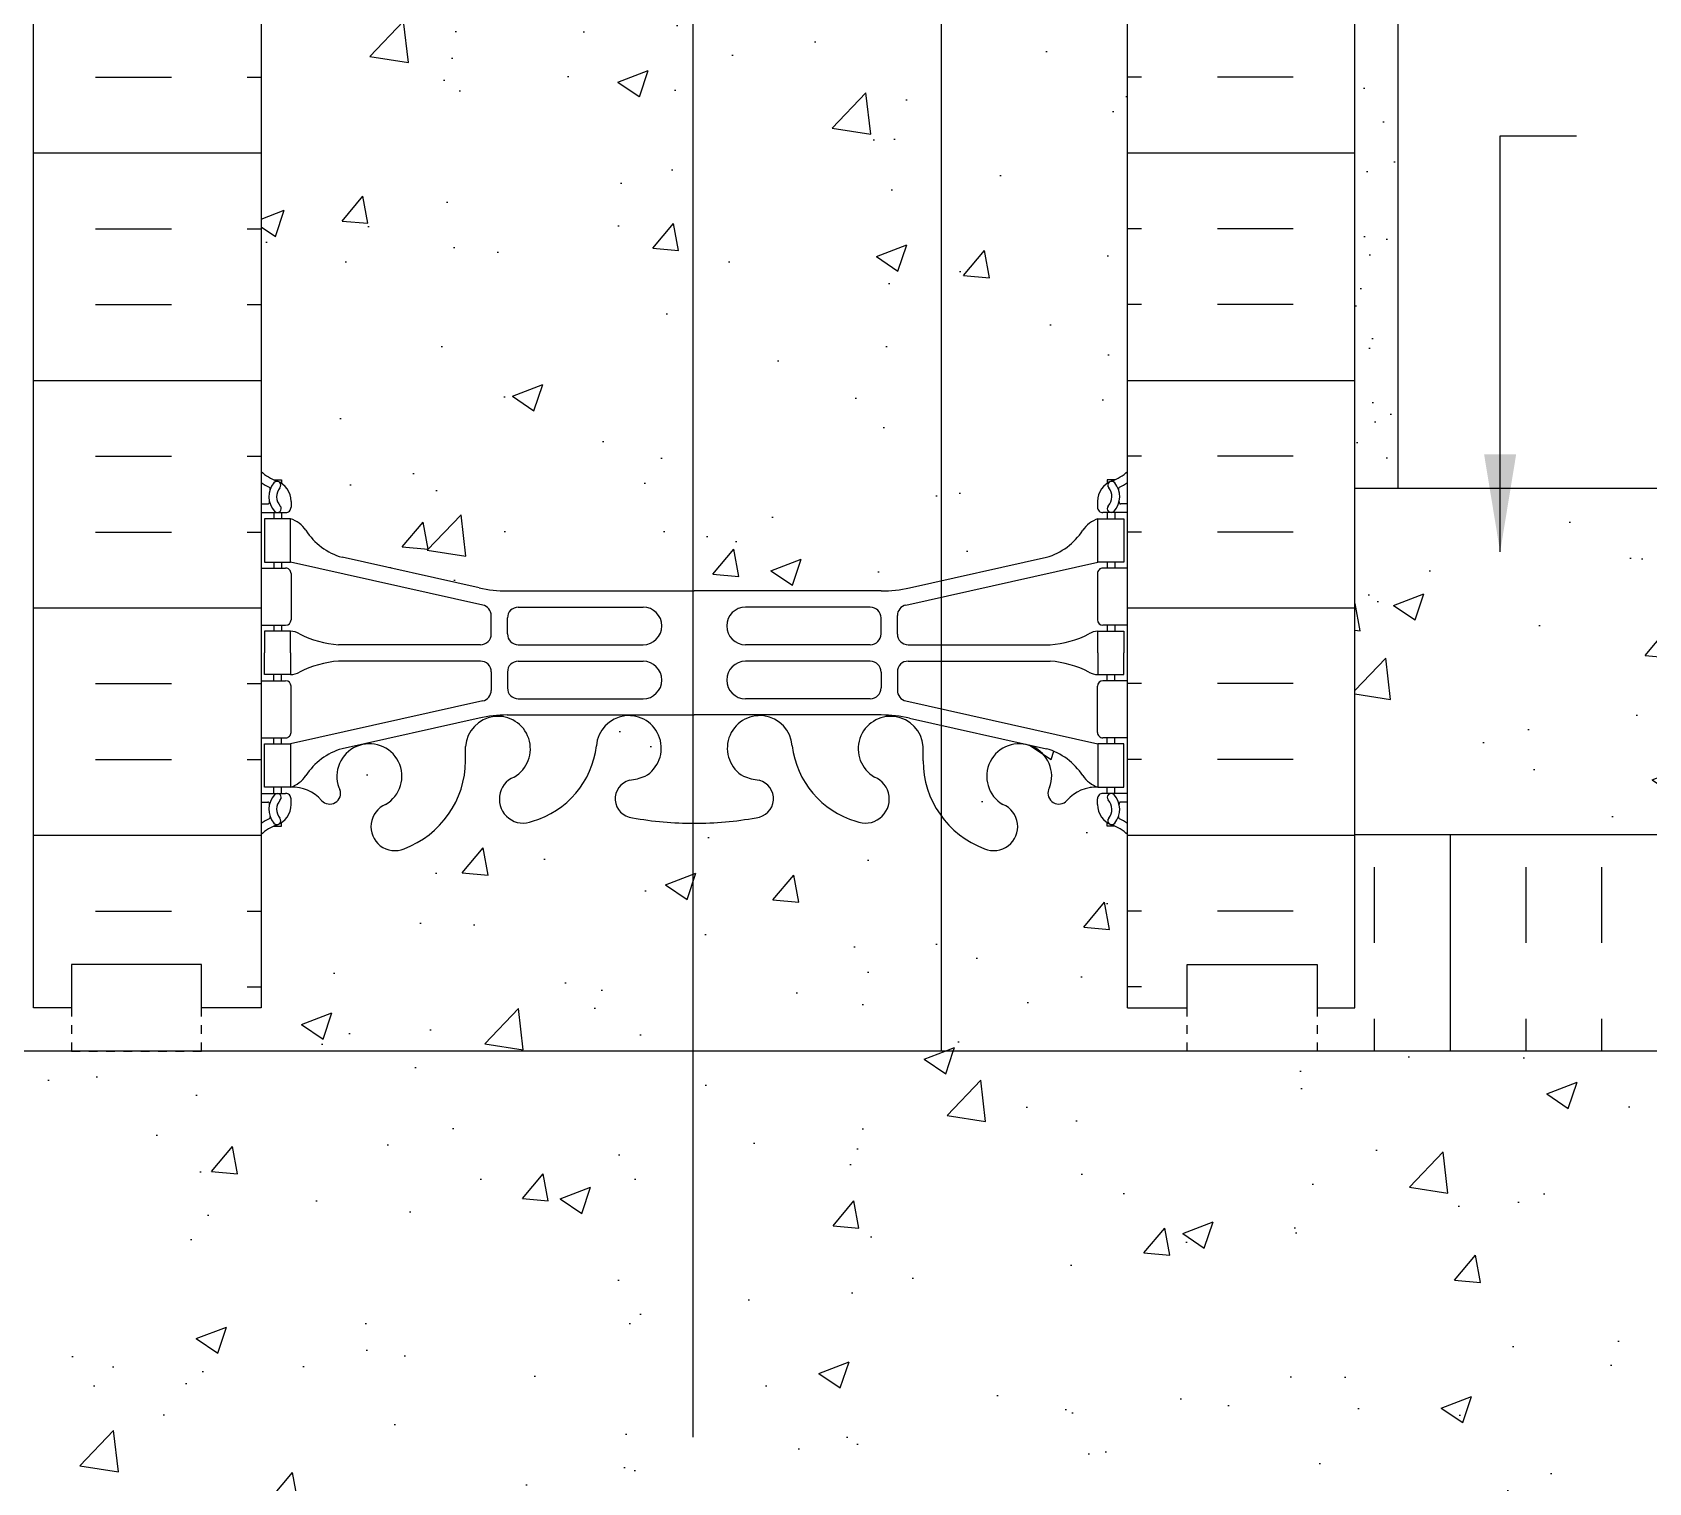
# Model space of a CAD drawing. Header units: inches. Extents: x -37.8 to 19, y 208.1 to 260.6.
# Drawn here: x -16.39 to 2.27, y 227.08 to 243.82 of the extents above; entities that cross this region are included whole.
import ezdxf

# ---------------------------------------------------------------- set-up
doc = ezdxf.new("R2010")
doc.units = ezdxf.units.IN
doc.header["$LTSCALE"] = 0.5
doc.header["$MEASUREMENT"] = 0
doc.linetypes.add('DASHED2', pattern=[0.375, 0.25, -0.125])
for name, color, linetype in [('HATCH', 12, 'Continuous'), ('line25', 2, 'Continuous'), ('LINE3', 3, 'Continuous'), ('LINE50', 5, 'Continuous'), ('LINE9', 9, 'Continuous'), ('TEXT', 4, 'Continuous'), ('Web_Edge', 9, 'Continuous')]:
    doc.layers.add(name, color=color, linetype=linetype)
doc.styles.add('DIM', font='romans.shx', dxfattribs={"width": 0.7})
doc.dimstyles.new('ext', dxfattribs={"dimscale": 12, "dimtxt": 0.09375, "dimasz": 0.09375, "dimexe": 0.09375, "dimexo": 0.0625, "dimgap": 0.0625, "dimtad": 0, "dimjust": 1, "dimdec": 1, "dimzin": 3, "dimdsep": 46, "dimlunit": 4, "dimtxsty": 'DIM', "dimcen": 0.09, "dimdle": 0.09375, "dimclrt": 4, "dimadec": 0, "dimazin": 0, "dimtfac": 1, "dimtdec": 1, "dimtmove": 2, "dimatfit": 3, "dimfxl": 1, "dimfrac": 2, "dimtolj": 1, "dimtzin": 0, "dimarcsym": 0})
pattern_1 = [(50, (0, 0), (3.586300913003767, -0.3137606749129755), [0.375, -4.125]), (355, (0, 0), (-0.693756668065, 3.760960668500059), [0.3, -3.3]), (100.4514, (0.2988584, -0.0261467), (2.892546908570108, 3.447197710304768), [0.31870095, -3.50571056]), (46.18420000000001, (0, 1), (5.336205243128222, -0.8275950716450904), [0.5625, -6.1875]), (96.6356, (0.444683725, 0.931033465), (4.673313527743517, 4.870589354502209), [0.47805144, -5.258565]), (351.1842, (0, 1), (4.673309725668136, 4.870593004626623), [0.45, -4.95]), (21, (0.5, 0.75), (2.984535260592308, -2.013094453326694), [0.375, -4.125]), (326.0000000000001, (0.5, 0.75), (1.216576659607909, 3.625750225234265), [0.3, -3.3]), (71.4514, (0.748711165, 0.58224197), (4.20111314290745, 1.612652483549762), [0.31870095, -3.50571056]), (37.50000000000001, (0, 0), (0.06079927658645334, 1.664469269156557), [0, -3.26, 0, -3.35, 0, -3.3125]), (7.499999999999999, (0, 0), (1.315347687210743, 1.972058559411801), [0, -1.91, 0, -3.185, 0, -1.2625]), (327.5, (-1.115, 0), (2.669112180862045, -0.112774358671899), [0, -1.25, 0, -3.9, 0, -5.175]), (317.5, (-1.615, 0), (2.915930846711931, 0.5005249116615882), [0, -1.625, 0, -2.59, 0, -3.675])]

msp = doc.modelspace()

# ---------------------------------------------------------------- hatches: boundary and pattern name
at = {"layer": 'HATCH'}
h = msp.add_hatch(dxfattribs=at)
h.set_pattern_fill('AR-SAND', color=256, scale=0.5, style=0)
h.set_pattern_definition([(37.50000000000001, (15.72745278138302, 233.3096917405163), (-0.03149667905480408, 0.9634118845065793), [0, -0.76, 0, -0.85, 0, -0.8125]), (7.499999999999999, (15.72745278138302, 233.3096917405163), (0.8848883526338636, 1.41107303261487), [0, -0.41, 0, -0.685, 0, -0.2625]), (327.5, (15.11245278138301, 233.3096917405163), (1.557070930875748, 0.002829526768482249), [0, -0.25, 0, -0.9, 0, -1.175]), (317.5, (15.11245278138301, 233.3096917405163), (1.503063302286147, 0.4388377824671246), [0, -0.125, 0, -0.59, 0, -0.675])])
h.paths.add_polyline_path([(-0.6240899426774149, 251.722930951115), (-1.124089906623908, 251.722930951115), (-1.124089906623908, 250.5596917405163), (-1.124089906623908, 247.5210182365792), (-0.6240899426774149, 247.5210182365792)])
h.paths.add_polyline_path([(-0.6240899426774149, 259.5596917405163), (-1.124089906623908, 259.5596917405163), (-1.124089906623908, 251.722930951115), (-0.6240899426774149, 251.722930951115)])
h.paths.add_polyline_path([(-1.124089906623908, 238.5596917405163), (-0.6240899426774149, 238.5596917405163), (-0.6240899426774149, 247.5210182365792), (-1.124089906623908, 247.5210182365792)])
h = msp.add_hatch(dxfattribs=at)
h.set_pattern_fill('INSUL', color=256, scale=7, style=0)
h.set_pattern_definition([(0, (-2939.910671618108, -164.4498223221954), (0, 2.625), []), (0, (-2939.910671618108, -163.5748223221954), (0, 2.625), [0.875, -0.875]), (0, (-2939.910671618108, -162.6998223221954), (0, 2.625), [0.875, -0.875])])
h.paths.add_polyline_path([(-16.37408990662391, 232.5596917405163), (-15.93658990662391, 232.5596917405163), (-15.93658990662391, 233.0596917405163), (-14.43658990662391, 233.0596917405163), (-14.43658990662391, 232.5596917405163), (-13.74908990662391, 232.5596917405163), (-13.74908990662391, 250.5596917405163), (-14.43658990662391, 250.5596917405163), (-14.43658990662391, 251.0596917405163), (-15.93658990662391, 251.0596917405163), (-15.93658990662391, 250.5596917405163), (-16.37408990662391, 250.5596917405163)])
h = msp.add_hatch(dxfattribs=at)
h.set_pattern_fill('INSUL', color=256, scale=7, style=0)
h.set_pattern_definition([(180, (2922.412491804861, -164.4498223221954), (0, 2.625), []), (180, (2922.412491804861, -163.5748223221954), (0, 2.625), [0.875, -0.875]), (180, (2922.412491804861, -162.6998223221954), (0, 2.625), [0.875, -0.875])])
h.paths.add_polyline_path([(-1.124089906623908, 232.5596917405163), (-1.561589906623908, 232.5596917405163), (-1.561589906624363, 233.0596917405162), (-3.061589906623908, 233.0596917405163), (-3.061589906623908, 232.5596917405163), (-3.749089906623908, 232.5596917405162), (-3.749089906623908, 250.5596917405163), (-3.061589906623908, 250.5596917405162), (-3.061589906623908, 251.0596917405162), (-1.561589906624363, 251.0596917405163), (-1.561589906623908, 250.5596917405162), (-1.124089906623908, 250.5596917405163)])
h = msp.add_hatch(dxfattribs=at)
h.set_pattern_fill('AR-CONC', color=256, scale=0.5, style=0)
h.set_pattern_definition(pattern_1)
h.paths.add_polyline_path([(-5.898951847049035, 244.5827504071737, -0.1574316367885319), (-6.108754766143761, 245.2198709928319), (-6.108244875072728, 245.3848588156226, 1.66138205945614), (-6.669327959410364, 245.0321184293443, -1), (-6.882917256792572, 244.5210162256481, -0.3009499255519161), (-7.619157567438494, 245.3933136280947, 1.661382059457456), (-8.180240651775643, 245.0405732418161, 0.05561716192534177), (-8.000942442103677, 244.9950026634542, -0.843243235633335), (-8.035258917474003, 244.5626813804049, -0.047544361650663), (-8.749085792741084, 244.4979257463281, -0.04754436165066242), (-9.462912668008157, 244.5626813804049, -0.8432432356326413), (-9.497229143378796, 244.9950026634541, 0.05561716192559821), (-9.31793093370605, 245.0405732418164, 1.661382059458164), (-9.879014018043776, 245.3933136280938, -0.3009499255517273), (-10.61525432868975, 244.521016225648, -1), (-10.82884362607246, 245.032118429344, 1.661382059458314), (-11.38992671040944, 245.3848588156226), (-11.38941681933841, 245.2198709928319, -0.3112229933497142), (-12.09839123531874, 244.2038768489337, -1), (-12.31198053272073, 244.7149790526216, 2.155403933985581), (-12.85062838682405, 244.9093968095024), (-12.83891818085897, 244.8880509178285, -0.8344002587955308), (-13.05042238926985, 244.762506504137, -4.28420678578058e-06), (-13.05041742613913, 244.7625007973578, 0.2317403101386271), (-13.40808690974809, 244.9135308363615), (-13.51308690973394, 244.9135308363615), (-13.51308690973849, 244.8435308363615), (-13.46558690974064, 244.8435308363615, -0.4142135623864142), (-13.40308690974064, 244.7810308363587), (-13.40308690974427, 244.7135308363425, -0.2490694201739154), (-13.51308690976032, 244.5064076845786), (-13.51308690976304, 244.4646816246545), (-13.60308690976359, 244.4646816246613, 0.08841615068705504), (-13.74908990662391, 244.3673699322064), (-13.74908990662391, 238.7520135488263, 0.08841615068705283), (-13.6030869097636, 238.6547018563714), (-13.51308690976304, 238.6547018563782), (-13.51308690976032, 238.6129757964541, -0.2490694201798088), (-13.40308690974427, 238.4058526446846), (-13.40308690974064, 238.338352644674, -0.4142135623864142), (-13.46558690974064, 238.2758526446712), (-13.51308690973849, 238.2758526446712), (-13.51308690973394, 238.2058526446712), (-13.40808690974848, 238.2058526446712, -0.1555286049727198), (-13.23239396470416, 238.071807461744, 0.1809141486824537), (-12.81467280987329, 237.7604626107154), (-11.2338772338868, 237.4075033980156, 0.05497433642744872), (-10.90700677528186, 237.3714554816889), (-8.749085792741084, 237.3714554816888), (-7.200687499587843, 237.3714554816888), (-7.200687499587843, 238.4420325358718, 0.2092645280970097), (-7.619157567438402, 237.7260698529388, -1.66138205945737), (-8.180240651776284, 238.0788102392162, -0.05561716192568534), (-8.00094244210326, 238.1243808175786, 0.8432432356328383), (-8.035258917474115, 238.5567021006278, 0.0475443616506109), (-8.749085792740411, 238.6214577347046, 0.04754436165067605), (-9.462912668007696, 238.5567021006279, 0.8432432356343377), (-9.497229143378764, 238.1243808175785, -0.0556171619255862), (-9.317930933706052, 238.0788102392163, -1.661382059456031), (-9.879014018043712, 237.726069852938, 0.3009499255532251), (-10.6152543286944, 238.5983672553861, 1.000315800452093), (-10.82868222394144, 238.0871976616922, -0.0001578753201909179), (-10.82884362607201, 238.0872650516885, -1.661382059456739), (-11.38992671040944, 237.7345246654101), (-11.38941681933841, 237.8995124882008, 0.3112229933561124), (-12.0983912353426, 238.9155066321079, 0.9990515936412072), (-12.31246530265389, 238.4046075539905, -0.9990515936994956), (-12.09839123531867, 238.915506632099, -0.311222993349702), (-11.38941681933841, 237.8995124882008), (-11.38992671040944, 237.7345246654101, 1.661382059456161), (-10.82884362607181, 238.0872650516884, -1), (-10.6152543286896, 238.5983672553847, -0.3009499255519233), (-9.879014018043675, 237.726069852938, 1.66138205945746), (-9.317930933706526, 238.0788102392166, 0.05561716192533214), (-9.497229143378458, 238.1243808175785, -0.8432432356332864), (-9.462912668008187, 238.5567021006278, -0.04754436165066054), (-8.749085792741143, 238.6214577347046, -0.04754436165068605), (-8.035258917473717, 238.5567021006278, -0.843243235632047), (-8.000942442103373, 238.1243808175786, 0.05561716192559879), (-8.180240651776122, 238.0788102392163, 1.661382059458002), (-7.619157567438397, 237.7260698529388, -0.3009499255517409), (-6.882917256792425, 238.5983672553847, -1), (-6.669327959409706, 238.0872650516887, 1.661382059458314), (-6.108244875072728, 237.7345246654101), (-6.108754766143761, 237.8995124882008, -0.1574316367885121), (-5.898951847049034, 238.536633073859)])
h = msp.add_hatch(dxfattribs=at)
h.set_pattern_fill('AR-CONC', color=256, scale=0.5)
h.set_pattern_definition([(49.99999999999999, (0, 0), (3.586300913003767, -0.3137606749129755), [0.375, -4.125]), (355, (0, 0), (-0.693756668065, 3.760960668500059), [0.3, -3.3]), (100.45144446, (0.298858405, -0.02614672), (2.89254423363556, 3.447199954843147), [0.3187009599999999, -3.505710559999999]), (46.18420000000001, (0, 1), (5.336206653357862, -0.8275964039653827), [0.5625, -6.1875]), (96.63563549, (0.444683725, 0.931033465), (4.673309728371142, 4.870593003872752), [0.47805171, -5.258568799999999]), (351.1841639899999, (0, 1), (4.673309725273866, 4.870593001349951), [0.45, -4.950000005]), (21, (0.5, 0.75), (2.984535260592308, -2.013094453326694), [0.375, -4.125]), (326.0000000000001, (0.5, 0.75), (1.216576659607909, 3.625750225234265), [0.3, -3.3]), (71.45144474, (0.74871127, 0.58224213), (4.201111883649856, 1.612655764031769), [0.31870095, -3.50571056]), (37.50000000000001, (0, 0), (0.06079927658645334, 1.664469269156557), [0, -3.26, 0, -3.35, 0, -3.3125]), (7.499999999999999, (0, 0), (1.315347687210743, 1.972058559411801), [0, -1.91, 0, -3.185, 0, -1.2625]), (327.5, (-1.115, 0), (2.669112180862045, -0.1127743586718988), [0, -1.25, 0, -3.9, 0, -5.175]), (317.5, (-1.615, 0), (2.915930846711931, 0.5005249116615886), [0, -1.625, 0, -2.59, 0, -3.675])])
h.paths.add_polyline_path([(-3.749089906623908, 244.367377819169, 0.0884104074501405), (-3.895084675718576, 244.4646816246613), (-3.985084675719122, 244.4646816246544), (-3.985084675721851, 244.5064076845786, -0.2490694201798122), (-4.095084675737894, 244.713530836348), (-4.095084675741532, 244.7810308363581, -0.4142135623888804), (-4.032584675741532, 244.8435308363615), (-3.985084675743678, 244.8435308363615), (-3.985084675748226, 244.9135308363615), (-4.090084675732927, 244.9135308363615, -0.1686720397604665), (-4.276065731628755, 245.063113785311, 0.1744501189769828), (-4.683498775608935, 245.3589208703173), (-5.898951847049034, 245.6303065989251), (-5.898951847049034, 237.4890768821076), (-4.683498775608943, 237.7604626107154, 0.1744501189769541), (-4.276065731628805, 238.0562696957216, -0.1686720397605299), (-4.09008467573293, 238.2058526446712), (-3.985084675748226, 238.2058526446712), (-3.985084675743678, 238.2758526446712), (-4.032584675741531, 238.2758526446712, -0.414213562388883), (-4.095084675741532, 238.3383526446746), (-4.095084675737894, 238.4058526446846, -0.2490694201798233), (-3.985084675721851, 238.6129757964541), (-3.985084675719122, 238.6547018563782), (-3.895084675718578, 238.6547018563714, 0.08841040745014103), (-3.749089906623908, 238.7520056618637)])
h = msp.add_hatch(dxfattribs=at)
h.set_pattern_fill('AR-CONC', color=256, scale=0.5, style=0)
h.set_pattern_definition(pattern_1)
h.paths.add_polyline_path([(-1.124089906623908, 238.5596917405163), (-1.124089906623908, 234.5596917405163), (18.00913435921098, 234.5596917405163), (18.00913435921098, 238.5596917405163)])
h = msp.add_hatch(dxfattribs=at)
h.set_pattern_fill('AR-CONC', color=256, scale=0.5, style=0)
h.set_pattern_definition(pattern_1)
h.paths.add_polyline_path([(-7.200687499587844, 232.0596917405163), (-7.200687499587844, 234.8696727534708, -0.2092645280972051), (-7.619157567438496, 235.5856354364047, 1.66138205945746), (-8.180240651775645, 235.2328950501261, 0.05561716192534281), (-8.000942442103675, 235.1873244717642, -0.8432432356333385), (-8.035258917474005, 234.7550031887149, -0.0475443616506596), (-8.749085792741035, 234.6902475546381, -0.04754436165066549), (-9.462912668008153, 234.7550031887149, -0.843243235632644), (-9.497229143378796, 235.1873244717641, 0.05561716192559821), (-9.31793093370605, 235.2328950501264, 1.661382059458164), (-9.879014018043776, 235.5856354364038, -0.3009499255517273), (-10.61525432868975, 234.713338033958, -1), (-10.82884362607246, 235.224440237654, 1.661382059458314), (-11.38992671040944, 235.5771806239325), (-11.38941681933841, 235.4121928011419, -0.3112229933497142), (-12.09839123531874, 234.3961986572437, -1), (-12.31198053272073, 234.9073008609316, 2.155403933985581), (-12.85062838682405, 235.1017186178124), (-12.83891818085897, 235.0803727261385, -0.8344002587955308), (-13.05042238926985, 234.9548283124469, -4.28420678578058e-06), (-13.05041742613913, 234.9548226056678, 0.2317403101386271), (-13.40808690974809, 235.1058526446715), (-13.51308690973395, 235.1058526446715), (-13.51308690973849, 235.0358526446715), (-13.46558690974064, 235.0358526446715, -0.4142135623864142), (-13.40308690974064, 234.9733526446687), (-13.40308690974427, 234.9058526446525, -0.2490694201739154), (-13.51308690976032, 234.6987294928886), (-13.51308690976305, 234.6570034329645), (-13.60308690976359, 234.6570034329713, 0.08841615068705504), (-13.74908990662391, 234.5596917405164), (-13.74908990662391, 232.5596917405163), (-14.43658990662391, 232.5596917405163), (-14.43658990662391, 232.0596917405162)])
h = msp.add_hatch(dxfattribs=at)
h.set_pattern_fill('AR-CONC', color=256, scale=0.5, style=0)
h.set_pattern_definition(pattern_1)
h.paths.add_polyline_path([(-3.749089906623908, 234.5596996274789, 0.08841040745015391), (-3.895084675718615, 234.6570034329713), (-3.985084675719123, 234.6570034329645), (-3.985084675721851, 234.6987294928886, -0.2490694201798092), (-4.095084675737895, 234.9058526446581), (-4.095084675741533, 234.9733526446687, -0.4142135623864142), (-4.032584675741533, 235.0358526446715), (-3.98508467574368, 235.0358526446715), (-3.985084675748227, 235.1058526446715), (-4.090084675733693, 235.1058526446715, -0.1555286049727196), (-4.265777620778011, 235.2398978275987, 0.1809141486824535), (-4.683498775608883, 235.5512426786273), (-5.898951847049034, 235.8226284072352), (-5.898951847049034, 234.7750722154837, 0.1466080956944683), (-5.399780350139572, 234.3961986572347, 0.9989821259413638), (-5.185670772090456, 234.9070828133105, -0.9989821259867956), (-5.399780350163279, 234.3961986572436, -0.3112229933497476), (-6.108754766143762, 235.4121928011418), (-6.108244875072729, 235.5771806239325, 1.661382059456165), (-6.66932795941036, 235.2244402376543, -1), (-6.882917256792568, 234.713338033958, -0.0862533232307402), (-7.200687499587843, 234.8696727534708), (-7.200687499587842, 232.0596917405162), (-3.061589906623908, 232.0596917405162), (-3.061589906623908, 232.5596917405163), (-3.749089906623909, 232.5596917405163)])
h = msp.add_hatch(dxfattribs=at)
h.set_pattern_fill('AR-CONC', color=256, scale=0.5, style=0)
h.set_pattern_definition(pattern_1)
h.paths.add_polyline_path([(7.216554308593338, 232.0596917405162), (-24.74908990662391, 232.0596917405163), (-24.74908990662391, 220.0596917405163), (7.216554308593345, 220.0596917405163)])

# ---------------------------------------------------------------- linework, layer by layer
for p, q in [((-0.02254721861697817, 232.0596917405162), (-0.02254721861697817, 234.5596917405163)), ((-0.8975472186169782, 233.3096917405163), (-0.8975472186169782, 234.1846917405163)), ((0.8524527813830218, 233.3096917405163), (0.8524527813830218, 234.1846917405163)), ((1.727452781383022, 233.3096917405163), (1.727452781383022, 234.1846917405163)), ((-0.8975472186169782, 232.0596917405162), (-0.8975472186169782, 232.4346917405163)), ((0.8524527813830218, 232.0596917405162), (0.8524527813830218, 232.4346917405163)), ((1.727452781383022, 232.0596917405163), (1.727452781383022, 232.4346917405163))]:
    msp.add_line(p, q, dxfattribs=at)
at = {"layer": 'line25'}
for p, q in [((-13.74908990662391, 250.5596917405163), (-13.74908990662391, 232.5596917405163)), ((-3.749089906623908, 232.5596917405163), (-3.749089906623908, 250.5596917405163))]:
    msp.add_line(p, q, dxfattribs=at)
at = {"layer": 'LINE3'}
for p, q in [((-5.898951847049034, 259.6041935035607), (-5.898951847049034, 232.0596917405163)), ((-8.766267799015285, 248.9350699766088), (-8.766267799015285, 227.6041935035607))]:
    msp.add_line(p, q, dxfattribs=at)
at = {"layer": 'LINE50'}
for p, q in [((-16.37408990662391, 232.5596917405163), (-16.37408990662391, 250.5596917405163)), ((-1.124089906623908, 232.5596917405163), (-1.124089906623908, 250.5596917405163)), ((-1.124089942677415, 238.5596917405163), (18.00913435921098, 238.5596917405164)), ((-1.124089942677415, 234.5596917405163), (18.00913435921098, 234.5596917405164)), ((7.216554308593339, 232.0596917405163), (-24.7490899066239, 232.0596917405163))]:
    msp.add_line(p, q, dxfattribs=at)
for points in [[(-13.74908990662391, 232.5596917405163), (-14.43658990662391, 232.5596917405163), (-14.43658990662391, 233.0596917405163), (-15.93658990662391, 233.0596917405163), (-15.93658990662391, 232.5596917405163), (-16.37408990662391, 232.5596917405163)], [(-3.749089906623908, 232.5596917405163), (-3.061589906623908, 232.5596917405163), (-3.061589906623908, 233.0596917405163), (-1.561589906623908, 233.0596917405163), (-1.561589906623908, 232.5596917405163), (-1.124089906623908, 232.5596917405163)]]:
    msp.add_lwpolyline(points, dxfattribs=at)
at = {"layer": 'LINE9'}
msp.add_line((-0.6240899426774149, 238.5596917405163), (-0.6240899426774149, 259.5596917405163), dxfattribs=at)
at = {"layer": 'LINE9', "linetype": 'DASHED2', "ltscale": 0.15}
for points in [[(-15.93658990662391, 232.5596917405163), (-15.93658990662391, 232.5596917405163), (-15.93658990662391, 232.0596917405163), (-14.43658990662391, 232.0596917405163), (-14.43658990662391, 232.5596917405163), (-14.43658990662391, 232.5596917405163)], [(-1.561589906623908, 232.5596917405163), (-1.561589906623908, 232.5596917405163), (-1.561589906623908, 232.0596917405163), (-3.061589906623908, 232.0596917405163), (-3.061589906623908, 232.5596917405163), (-3.061589906623908, 232.5596917405163)]]:
    msp.add_lwpolyline(points, dxfattribs=at)
at = {"layer": 'Web_Edge'}
for p, q in [((-13.60308690976365, 238.6547018563714), (-13.51308690976305, 238.6547018563782)), ((-13.51308690976305, 238.6547018563782), (-13.51308690976032, 238.6129757964541)), ((-3.895084675718522, 238.6547018563714), (-3.985084675719122, 238.6547018563782)), ((-3.985084675719122, 238.6547018563782), (-3.985084675721851, 238.6129757964541)), ((-13.74908990662345, 238.3758526446711), (-13.67121137335482, 238.3758526446713)), ((-13.74908990662345, 238.2758526446712), (-13.46558690974064, 238.2758526446712)), ((-13.60308690976365, 238.2758526446711), (-13.60308690976365, 238.2058526446712)), ((-13.51308690973849, 238.2758526446711), (-13.51308690973394, 238.2058526446712)), ((-13.40308690974427, 238.4058526446902), (-13.40308690974064, 238.338352644674)), ((-4.095084675737894, 238.4058526446902), (-4.095084675741532, 238.338352644674)), ((-3.749089906623908, 238.2758526446712), (-4.032584675741532, 238.2758526446712)), ((-3.985084675743678, 238.2758526446711), (-3.985084675748226, 238.2058526446712)), ((-3.895084675718522, 238.2758526446711), (-3.895084675718522, 238.2058526446712)), ((-3.749081678858715, 238.3758526446711), (-3.826960212127346, 238.3758526446713)), ((-13.60308690976365, 237.7058526446712), (-13.60308690976365, 237.6358526446712)), ((-13.51308690970029, 237.7058526446712), (-13.51308690969574, 237.6358526446713)), ((-11.19052361831803, 237.2092227952174), (-13.40808690974848, 237.7058526446712)), ((-11.2338772338868, 237.4075033980156), (-12.81467280987329, 237.7604626107154)), ((-6.307647967164144, 237.2092227952174), (-4.090084675733693, 237.7058526446712)), ((-6.264294351595368, 237.4075033980156), (-4.683498775608883, 237.7604626107154)), ((-3.985084675781878, 237.7058526446712), (-3.985084675786426, 237.6358526446713)), ((-3.895084675718523, 237.7058526446712), (-3.895084675718523, 237.6358526446712)), ((-13.74908990662345, 237.6358526446712), (-13.46558690974064, 237.6358526446713)), ((-13.40308690974064, 237.5733526446713), (-13.40308690974064, 237.0383526446713)), ((-4.095084675741533, 237.5733526446713), (-4.095084675741533, 237.0383526446713)), ((-3.749081678858716, 237.6358526446712), (-4.032584675741533, 237.6358526446713)), ((-10.9070067752815, 237.3714554816889), (-8.749085792741084, 237.3714554816888)), ((-6.591164810200667, 237.3714554816889), (-8.749085792741084, 237.3714554816888)), ((-10.78034115607318, 237.1848219666373), (-9.340841376072717, 237.1848219666373)), ((-6.717830429408991, 237.1848219666373), (-8.157330209409452, 237.1848219666373)), ((-13.74908990662345, 236.9758526446712), (-13.46558690974064, 236.9758526446713)), ((-13.6030869097641, 236.9758526446713), (-13.6030869097641, 236.9058526446713)), ((-13.513086909653, 236.9758526446713), (-13.51308690964845, 236.9058526446713)), ((-11.09284106607276, 236.8749564316887), (-11.09284106607231, 237.0872442846174)), ((-10.90534115607409, 236.8758236666371), (-10.90534115607318, 237.0598219666373)), ((-6.592830429408082, 236.8758236666371), (-6.592830429408991, 237.0598219666373)), ((-6.405330519409404, 236.8749564316887), (-6.405330519409858, 237.0872442846174)), ((-3.749081678858716, 236.9758526446712), (-4.032584675741533, 236.9758526446713)), ((-3.985084675829172, 236.9758526446713), (-3.985084675833719, 236.9058526446713)), ((-3.895084675718068, 236.9758526446713), (-3.895084675718068, 236.9058526446713)), ((-11.21784106607276, 236.7499564316887), (-12.85536280987174, 236.7499564316887)), ((-10.78034115607409, 236.7508236666373), (-9.340841376072717, 236.7508236666374)), ((-6.717830429408082, 236.7508236666373), (-8.157330209409452, 236.7508236666374)), ((-6.280330519409404, 236.7499564316887), (-4.642808775610434, 236.7499564316887)), ((-11.21784106607276, 236.561748857654), (-12.85536280987174, 236.561748857654)), ((-10.78034115607409, 236.5608816227054), (-9.340841376072717, 236.5608816227053)), ((-6.717830429408082, 236.5608816227054), (-8.157330209409452, 236.5608816227053)), ((-6.280330519409404, 236.561748857654), (-4.642808775610434, 236.561748857654)), ((-13.6030869097641, 236.3358526446713), (-13.6030869097641, 236.4058526446713)), ((-13.513086909653, 236.3358526446714), (-13.51308690964845, 236.4058526446713)), ((-11.09284106607276, 236.436748857654), (-11.09284106607231, 236.2244610047253)), ((-10.90534115607409, 236.4358816227056), (-10.90534115607318, 236.2518833227054)), ((-6.592830429408082, 236.4358816227056), (-6.592830429408991, 236.2518833227054)), ((-6.405330519409404, 236.436748857654), (-6.405330519409858, 236.2244610047253)), ((-3.985084675829172, 236.3358526446714), (-3.985084675833719, 236.4058526446713)), ((-3.895084675718068, 236.3358526446713), (-3.895084675718068, 236.4058526446713)), ((-13.74908990662345, 236.3358526446715), (-13.46558690974064, 236.3358526446714)), ((-13.40308690974064, 235.7383526446714), (-13.40308690974064, 236.2733526446714)), ((-4.095084675741533, 235.7383526446714), (-4.095084675741533, 236.2733526446714)), ((-3.749089906623909, 236.3358526446713), (-4.032584675741533, 236.3358526446714)), ((-11.19052361831803, 236.1024824941253), (-13.40808690974848, 235.6058526446715)), ((-10.78034115607318, 236.1268833227054), (-9.340841376072717, 236.1268833227054)), ((-6.717830429408991, 236.1268833227054), (-8.157330209409452, 236.1268833227054)), ((-6.307647967164145, 236.1024824941253), (-4.090084675733693, 235.6058526446715)), ((-11.2338772338868, 235.9042018913271), (-12.81467280987329, 235.5512426786273)), ((-10.9070067752815, 235.9402498076538), (-8.749085792741084, 235.9402498076539)), ((-6.591164810200667, 235.9402498076538), (-8.749085792741084, 235.9402498076539)), ((-6.264294351595368, 235.9042018913271), (-4.683498775608883, 235.5512426786273)), ((-13.74908990662345, 235.6758526446715), (-13.46558690974064, 235.6758526446714)), ((-13.60308690976365, 235.6058526446715), (-13.60308690976365, 235.6758526446714)), ((-13.51308690970029, 235.6058526446715), (-13.51308690969574, 235.6758526446714)), ((-3.749089906623909, 235.6758526446716), (-4.032584675741533, 235.6758526446714)), ((-3.985084675781878, 235.6058526446715), (-3.985084675786426, 235.6758526446714)), ((-3.895084675718523, 235.6058526446715), (-3.895084675718523, 235.6758526446714)), ((-11.38941681933841, 235.4121928011419), (-11.38992671040944, 235.5771806239325)), ((-6.108754766143762, 235.4121928011419), (-6.108244875072729, 235.5771806239325)), ((-13.60308690976365, 235.0358526446716), (-13.60308690976365, 235.1058526446715)), ((-13.51308690973849, 235.0358526446716), (-13.51308690973394, 235.1058526446715)), ((-12.85062838682472, 235.1017186178136), (-12.83891818085897, 235.0803727261385)), ((-4.647543198657446, 235.1017186178136), (-4.659253404623201, 235.0803727261385)), ((-3.985084675743679, 235.0358526446716), (-3.985084675748227, 235.1058526446715)), ((-3.895084675718523, 235.0358526446716), (-3.895084675718523, 235.1058526446715)), ((-13.74908990662345, 235.0358526446715), (-13.46558690974064, 235.0358526446715)), ((-13.74908990662345, 234.9358526446715), (-13.67121137335482, 234.9358526446714)), ((-13.40308690974427, 234.9058526446525), (-13.40308690974064, 234.9733526446687)), ((-4.095084675737895, 234.9058526446525), (-4.095084675741533, 234.9733526446687)), ((-3.749081678858716, 235.0358526446715), (-4.032584675741533, 235.0358526446715)), ((-3.749089906623454, 234.9358526446716), (-3.826960212127347, 234.9358526446714)), ((-13.51308690976305, 234.6570034329644), (-13.51308690976032, 234.6987294928886)), ((-3.985084675719123, 234.6570034329644), (-3.985084675721851, 234.6987294928886)), ((-13.60308690976365, 234.6570034329713), (-13.51308690976305, 234.6570034329644)), ((-3.895084675718523, 234.6570034329713), (-3.985084675719123, 234.6570034329644))]:
    msp.add_line(p, q, dxfattribs=at)
for points in [[(-13.70808690974866, 237.7058526446712), (-13.40808690974848, 237.7058526446712), (-13.40808690974848, 238.2058526446712), (-13.70808690974866, 238.2058526446712)], [(-3.790084675733511, 237.7058526446712), (-4.090084675733693, 237.7058526446712), (-4.090084675733692, 238.2058526446712), (-3.79008467573351, 238.2058526446712)], [(-13.70808690974866, 235.6058526446715), (-13.40808690974848, 235.6058526446715), (-13.40808690974848, 235.1058526446715), (-13.70808690974866, 235.1058526446715)], [(-3.790084675733511, 235.6058526446715), (-4.090084675733693, 235.6058526446715), (-4.090084675733693, 235.1058526446715), (-3.790084675733511, 235.1058526446715)]]:
    msp.add_lwpolyline(points, close=True, dxfattribs=at)
for points in [[(-13.40808690966344, 236.6558526446713), (-13.40808690966344, 236.9058526446713), (-13.70808690966362, 236.9058526446713), (-13.70808690966362, 236.6558526446713)], [(-4.090084675818731, 236.6558526446713), (-4.090084675818731, 236.9058526446713), (-3.790084675818549, 236.9058526446713), (-3.790084675818549, 236.6558526446713)], [(-13.40808690966344, 236.6558526446713), (-13.40808690966344, 236.4058526446713), (-13.70808690966362, 236.4058526446713), (-13.70808690966362, 236.6558526446713)], [(-4.090084675818731, 236.6558526446713), (-4.090084675818731, 236.4058526446713), (-3.790084675818549, 236.4058526446713), (-3.790084675818549, 236.6558526446713)]]:
    msp.add_lwpolyline(points, dxfattribs=at)
for centre, radius, start, end in [((-13.40308690973427, 239.1129594258541), 0.5, 226.2108888296191, 250.5287793646982), ((-13.40308690973427, 239.1129594258541), 0.6, 234.7832160478548, 245.0747707145254), ((-13.40937950128921, 238.4604120510043), 0.25, 140.1145119962656, 222.4608678427914), ((-13.56714587234421, 238.5913087443431), 0.04500919725254051, 321.4480006460008, 139.1878992020144), ((-13.65308690974427, 238.4058526446712), 0.25, 4.360973023723161e-09, 70.52877936469812), ((-3.845084675737894, 238.4058526446712), 0.25, 109.4712206353018, 179.999999995639), ((-3.931025713137956, 238.5913087443431), 0.04500919725254051, 40.81210079798556, 218.5519993539992), ((-4.095084675747898, 239.1129594258541), 0.5, 289.4712206353018, 313.7878051267248), ((-4.08879208419296, 238.4604120510043), 0.25, 317.5391321572085, 39.88548800373442), ((-4.095084675747898, 239.1129594258541), 0.6, 294.9252292854746, 305.2158222147234), ((-13.6651691202934, 238.5499418171432), 0.02103171283708721, 343.4640040446234, 63.99572765969192), ((-13.40937950128921, 238.4604120510043), 0.16, 140.0000771989569, 222.4608678427531), ((-4.08879208419296, 238.4604120510043), 0.16, 317.5391321572469, 39.99992280104304), ((-3.83300246518877, 238.5499418171432), 0.02103171283708721, 116.0042723403081, 196.5359959553766), ((-13.67100737753128, 238.3954351038775), 0.01958352171754351, 269.4031558122727, 15.49009993730709), ((-13.56061591076025, 238.3220193183543), 0.04500000000006049, 222.4608678430203, 42.46086784271362), ((-13.46558690974064, 238.3383526446712), 0.0625, 270, 2.605510395054913e-09), ((-4.032584675741532, 238.3383526446712), 0.0625, 179.9999999973945, 270), ((-3.937555674721921, 238.3220193183543), 0.04500000000006049, 137.5391321572863, 317.5391321569797), ((-3.827164207950887, 238.3954351038775), 0.01958352171754351, 164.5099000626929, 270.5968441877272), ((-13.53049556090639, 237.8632487821509), 0.3638149041640656, 34.97751374817545, 70.3387412734573), ((-12.60737666558828, 238.4744788334854), 0.7434990637615071, 212.7919165278097, 253.8107114574971), ((-4.890794919893892, 238.4744788334854), 0.7434990637615071, 286.1892885425028, 327.2080834721904), ((-3.967676024575781, 237.8632487821509), 0.3638149041640656, 109.6612587265426, 145.0224862518245), ((-13.46558690974064, 237.5733526446713), 0.0625, 0, 90.00000000002606), ((-4.032584675741533, 237.5733526446713), 0.0625, 89.99999999997395, 180), ((-10.9070067752815, 238.8714554816889), 1.5, 257.4134795292163, 270), ((-6.591164810200667, 238.8714554816889), 1.5, 270, 282.5865204707835), ((-11.21784106607231, 237.0872442846174), 0.125, 0, 77.37672990340316), ((-10.78034115607318, 237.0598219666373), 0.125, 90, 180), ((-9.340841376072717, 236.9678228166373), 0.2169991499999639, 270, 90), ((-8.157330209409452, 236.9678228166373), 0.2169991499999639, 90, 270), ((-6.717830429408991, 237.0598219666373), 0.125, 0, 90), ((-6.280330519409858, 237.0872442846174), 0.125, 102.6232700965969, 180), ((-13.46558690974064, 237.0383526446713), 0.0625, 270.000000000026, 0), ((-4.032584675741533, 237.0383526446713), 0.0625, 180, 269.9999999999739), ((-13.41220966475032, 236.6871689852819), 0.218722518258797, 60.49374658855989, 88.91995365505842), ((-12.76661199024932, 237.9168074476185), 1.170221347164698, 242.6365481780715, 265.650451243721), ((-11.21784106607276, 236.8749564316887), 0.125, 270, 0), ((-10.78034115607409, 236.8758236666373), 0.125, 180.0000000001042, 270), ((-6.717830429408082, 236.8758236666373), 0.125, 270, 359.9999999998958), ((-6.280330519409404, 236.8749564316887), 0.125, 180, 270), ((-4.731559595232853, 237.9168074476185), 1.170221347164698, 274.3495487562789, 297.3634518219285), ((-4.085961920731848, 236.6871689852819), 0.218722518258797, 91.08004634494158, 119.5062534114401), ((-12.76661199024932, 235.3948978417242), 1.170221347164698, 94.34954875627889, 117.3634518219285), ((-11.21784106607276, 236.436748857654), 0.125, 0, 90), ((-10.78034115607409, 236.4358816227054), 0.125, 90, 179.9999999998958), ((-9.340841376072717, 236.3438824727054), 0.2169991499999639, 270, 90), ((-8.157330209409452, 236.3438824727054), 0.2169991499999639, 90, 270), ((-6.717830429408082, 236.4358816227054), 0.125, 1.042204158021965e-10, 90), ((-6.280330519409404, 236.436748857654), 0.125, 90, 180), ((-4.731559595232853, 235.3948978417242), 1.170221347164698, 62.63654817807156, 85.65045124372102), ((-13.41220966475032, 236.6245363040608), 0.218722518258797, 271.0800463449416, 299.5062534114401), ((-4.085961920731848, 236.6245363040608), 0.218722518258797, 240.4937465885598, 268.9199536550584), ((-13.46558690974064, 236.2733526446714), 0.0625, 0, 89.99999999997395), ((-11.21784106607231, 236.2244610047253), 0.125, 282.6232700965969, 0), ((-10.78034115607318, 236.2518833227054), 0.125, 180, 270), ((-6.717830429408991, 236.2518833227054), 0.125, 270, 0), ((-6.280330519409858, 236.2244610047253), 0.125, 180, 257.3767299034032), ((-4.032584675741533, 236.2733526446714), 0.0625, 90.00000000002606, 180), ((-11.01595539097173, 235.5494236025147), 0.375, 299.9315291313769, 175.7551574014014), ((-10.9070067752815, 234.4402498076538), 1.5, 90, 102.5865204707836), ((-9.505042698605962, 235.5578784149868), 0.375, 299.9315291313769, 175.7551574014014), ((-7.993128886876208, 235.5578784149868), 0.375, 4.244842598598601, 240.0684708686231), ((-6.482216194510444, 235.5494236025147), 0.375, 4.244842598598601, 240.0684708686231), ((-6.591164810200667, 234.4402498076538), 1.5, 77.41347952921645, 90), ((-13.46558690974064, 235.7383526446714), 0.0625, 269.9999999999739, 0), ((-4.032584675741533, 235.7383526446714), 0.0625, 180, 270.000000000026), ((-12.60737666558828, 234.8372264558572), 0.7434990637615071, 106.1892885425028, 147.2080834721903), ((-12.49909229762, 235.2322842257921), 0.375, 299.9315291313769, 200.3757277475295), ((-10.90612476548233, 235.7056908885941), 1.034103379311961, 286.3364891505253, 353.3331449315554), ((-6.592046819999838, 235.7056908885941), 1.034103379311961, 186.6668550684446, 253.6635108494747), ((-4.999079287862174, 235.2322842257921), 0.375, 339.6242722524706, 240.0684708686231), ((-4.890794919893893, 234.8372264558572), 0.7434990637615071, 32.79191652780965, 73.81071145749709), ((-12.48098421027692, 235.4185402216044), 1.091585845779813, 290.5174596621926, 359.666831102442), ((-5.017187375205254, 235.4185402216044), 1.091585845779813, 180.3331688975579, 249.4825403378073), ((-13.53049556090639, 235.4484565071918), 0.3638149041640656, 289.6612587265426, 325.0224862518245), ((-13.38343249423599, 234.6652076281741), 0.4413341939712527, 41.01267807852664, 93.20240245531139), ((-12.95609687726039, 235.0368508568122), 0.125, 221.0126780784876, 20.37572774760245), ((-10.72204897738777, 234.9688891358032), 0.2769683423152065, 112.6800200708872, 292.6800200729193), ((-9.443036728661468, 234.9741035014373), 0.22, 104.2603964304297, 264.8165347186672), ((-9.611786864033206, 236.0135649622903), 0.8341443637323576, 277.8936983666115, 290.6270944945022), ((-7.886384721448963, 236.0135649622903), 0.8341443637323576, 249.3729055054977, 262.1063016333883), ((-8.0551348568207, 234.9741035014373), 0.22, 275.1834652813328, 75.73960356957024), ((-6.776122608094398, 234.9688891358032), 0.2769683423152065, 247.3199799270806, 67.31997992911283), ((-4.542074708221777, 235.0368508568122), 0.125, 159.6242722523976, 318.9873219215124), ((-4.11473909124618, 234.6652076281741), 0.4413341939712527, 86.79759754468876, 138.9873219214734), ((-3.967676024575781, 235.4484565071918), 0.3638149041640656, 214.9775137481755, 250.3387412734574), ((-13.67100737753128, 234.9162701854652), 0.01958352171754351, 344.509900062693, 90.59684418772727), ((-13.40937950128921, 234.8512932383384), 0.25, 137.5391321572086, 219.8854880037344), ((-13.56061591076025, 234.9896859709884), 0.04500000000006049, 317.5391321572864, 137.5391321569797), ((-13.65308690974427, 234.9058526446715), 0.25, 289.4712206353018, 359.999999995639), ((-13.40937950128921, 234.8512932383384), 0.16, 137.5391321572469, 219.9999228010431), ((-13.46558690974064, 234.9733526446715), 0.0625, 359.9999999973945, 90), ((-12.20518588403604, 234.6517497590808), 0.2769683423152065, 112.6800200708872, 292.6800200729193), ((-5.292985701446129, 234.6517497590808), 0.2769683423152065, 247.3199799270806, 67.31997992911283), ((-4.032584675741533, 234.9733526446715), 0.0625, 90, 180.0000000026055), ((-3.845084675737895, 234.9058526446715), 0.25, 180.000000004361, 250.5287793646982), ((-3.937555674721922, 234.9896859709884), 0.04500000000006049, 42.46086784302029, 222.4608678427136), ((-4.088792084192961, 234.8512932383384), 0.16, 320.0000771989569, 42.4608678427531), ((-4.088792084192961, 234.8512932383384), 0.25, 320.1145119962655, 42.46086784279139), ((-3.827164207950887, 234.9162701854652), 0.01958352171754351, 89.40315581227274, 195.4900999373071), ((-13.40308690973427, 234.1987458634885), 0.6, 114.9252292854746, 125.2167839521451), ((-13.6651691202934, 234.7617634721995), 0.02103171283708721, 296.0042723403081, 16.53599595537663), ((-13.56714587234421, 234.7203965449995), 0.04500919725254051, 220.8121007979856, 38.55199935399912), ((-8.766267799015282, 238.4676188310844), 3.777410353861612, 259.3724517798507, 270.2606176574888), ((-8.731903786466887, 238.4676188310844), 3.777410353861612, 269.7393823425112, 280.6275482201493), ((-3.931025713137957, 234.7203965449995), 0.04500919725254051, 141.4480006460008, 319.1878992020144), ((-3.833002465188771, 234.7617634721995), 0.02103171283708721, 163.4640040446234, 243.9957276596919), ((-4.095084675747899, 234.1987458634885), 0.6, 54.78321604785487, 65.07477071452539), ((-13.40308690973427, 234.1987458634885), 0.5, 109.4712206353018, 133.7891111703809), ((-4.095084675747899, 234.1987458634885), 0.5, 46.21219487327518, 70.52877936469812)]:
    msp.add_arc(centre, radius, start, end, dxfattribs=at)
for points in [[(-10.90534106607276, 236.8808235366374), (-10.90534124607268, 237.0548218266374)], [(-6.592830519409404, 236.8808235366374), (-6.592830339409488, 237.0548218266374)], [(-10.90534106607276, 236.4308817527053), (-10.90534124607268, 236.2568834627053)], [(-6.592830519409404, 236.4308817527053), (-6.592830339409488, 236.2568834627053)]]:
    msp.add_open_spline(points, degree=1, dxfattribs=at)

# ---------------------------------------------------------------- leaders
at = {"layer": 'TEXT'}
msp.add_leader([(0.5518960242704907, 237.822485926677), (0.5518960242704907, 242.6262120402169), (1.434997013520956, 242.6262120402169)], dimstyle='ext', dxfattribs=at)

doc.saveas('drawing.dxf')
